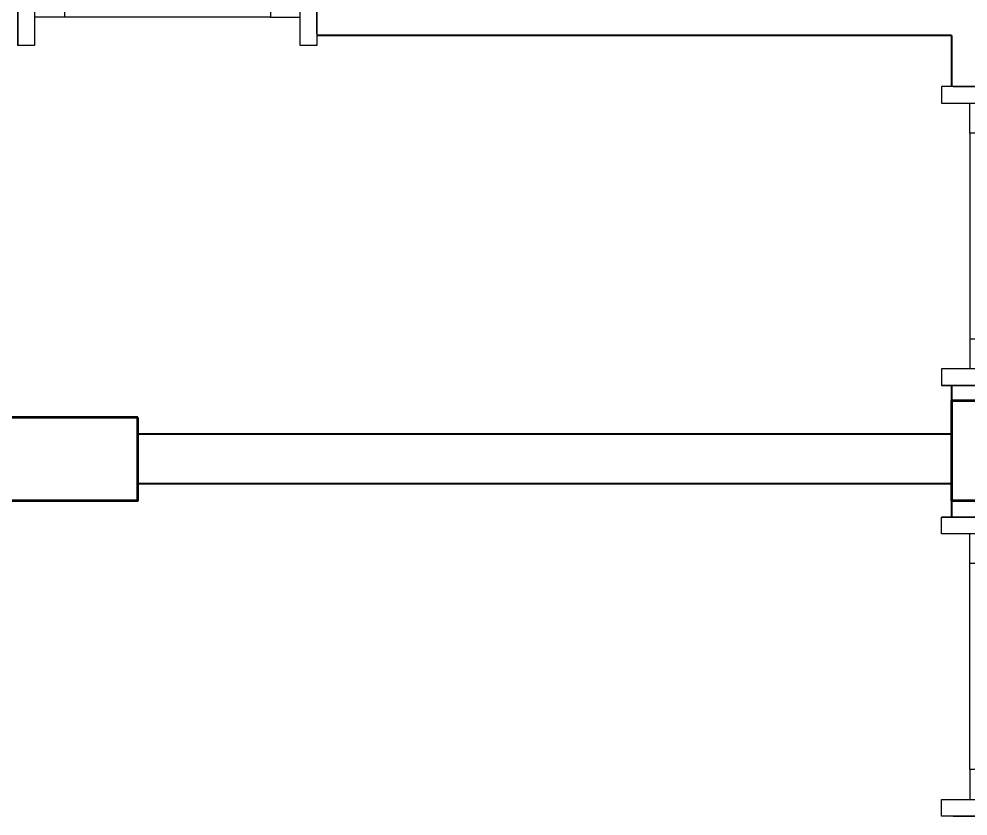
# Model space of a CAD drawing. Header units: millimetres. Extents: x 27 to 3754, y 31 to 1224.
# Drawn here: x 2783.9 to 3069.7, y 613 to 853 of the extents above; entities that cross this region are included whole.
import ezdxf

# ---------------------------------------------------------------- set-up
doc = ezdxf.new("R2010")
doc.units = ezdxf.units.MM
for name, color, linetype, lineweight in [('duvar_40', 255, 'Continuous', 40), ('KOLON50', 70, 'Continuous', 53), ('S_KAPI_25', 144, 'Continuous', 25)]:
    doc.layers.add(name, color=color, linetype=linetype, lineweight=lineweight)

# ---------------------------------------------------------------- blocks, each defined once
blk = doc.blocks.new('ıo')
at = {"layer": 'S_KAPI_25'}
for p, q in [((-14691.31085, 177.022359), (-14675.31085, 177.022359)), ((-14687.81085, 177.022359), (-14691.31085, 177.022359)), ((-14691.31085, 172.022359), (-14691.31085, 177.022359)), ((-14677.81085, 177.022359), (-14687.81085, 177.022359)), ((-14677.81085, 177.022359), (-14675.31085, 177.022359)), ((-14675.31085, 177.022359), (-14675.31085, 172.022359)), ((-14675.31085, 172.022359), (-14691.31085, 172.022359)), ((-14682.81085, 163.022359), (-14682.81085, 172.022359)), ((-14677.81085, 172.022359), (-14677.81085, 163.022359)), ((-14675.31085, 172.022359), (-14584.410389, 172.022359)), ((-14677.81085, 168.022359), (-14584.212815, 168.022359)), ((-14682.81085, 101.022359), (-14682.81085, 163.022359)), ((-14677.81085, 163.022359), (-14682.81085, 163.022359)), ((-14680.31085, 163.022359), (-14680.31085, 101.022359)), ((-14677.81085, 163.022359), (-14677.81085, 101.022359)), ((-14682.81085, 101.022359), (-14682.81085, 92.022359)), ((-14677.81085, 101.022359), (-14682.81085, 101.022359)), ((-14677.81085, 101.022359), (-14677.81085, 92.022359)), ((-14691.31085, 92.022359), (-14675.31085, 92.022359)), ((-14691.31085, 87.022359), (-14691.31085, 92.022359)), ((-14675.31085, 92.022359), (-14675.31085, 87.022359)), ((-14675.31085, 87.022359), (-14691.31085, 87.022359)), ((-14687.81085, 87.022359), (-14691.31085, 87.022359)), ((-14687.81085, 87.022359), (-14677.81085, 87.022359)), ((-14677.81085, 87.022359), (-14675.31085, 87.022359))]:
    blk.add_line(p, q, dxfattribs=at)
blk.add_arc((-14664.59261, 171.486784), 80.18401, 262.318249, 0.3827, dxfattribs=at)

msp = doc.modelspace()

# ---------------------------------------------------------------- linework, layer by layer
at = {"layer": 'duvar_40'}
for p, q in [((3064.73, 848), (2873.65, 848)), ((3064.73, 848), (3064.73, 832.62)), ((3064.73, 742.62), (3064.73, 707.89)), ((3064.73, 732.62), (3064.73, 728)), ((3064.73, 728), (2819.73, 728)), ((3064.73, 713), (2819.73, 713)), ((3064.73, 708), (3064.73, 702.98))]:
    msp.add_line(p, q, dxfattribs=at)
at = {"layer": 'KOLON50', "flags": 128}
for points in [[(3124.73, 738), (3064.73, 738), (3064.73, 708), (3124.73, 708)], [(2819.73, 733), (2759.73, 733), (2759.73, 708), (2819.73, 708)]]:
    msp.add_lwpolyline(points, close=True, dxfattribs=at)

# ---------------------------------------------------------------- block references
at = {"layer": 'S_KAPI_25', "rotation": 90}
msp.add_blockref('ıo', (2960.67, 15536.31), dxfattribs=at)
at = {"layer": 'S_KAPI_25', "xscale": -1, "rotation": 180}
msp.add_blockref('ıo', (17753.04, 919.64), dxfattribs=at)
at = {"layer": 'S_KAPI_25'}
msp.add_blockref('ıo', (17753.04, 525.96), dxfattribs=at)

doc.saveas('drawing.dxf')
